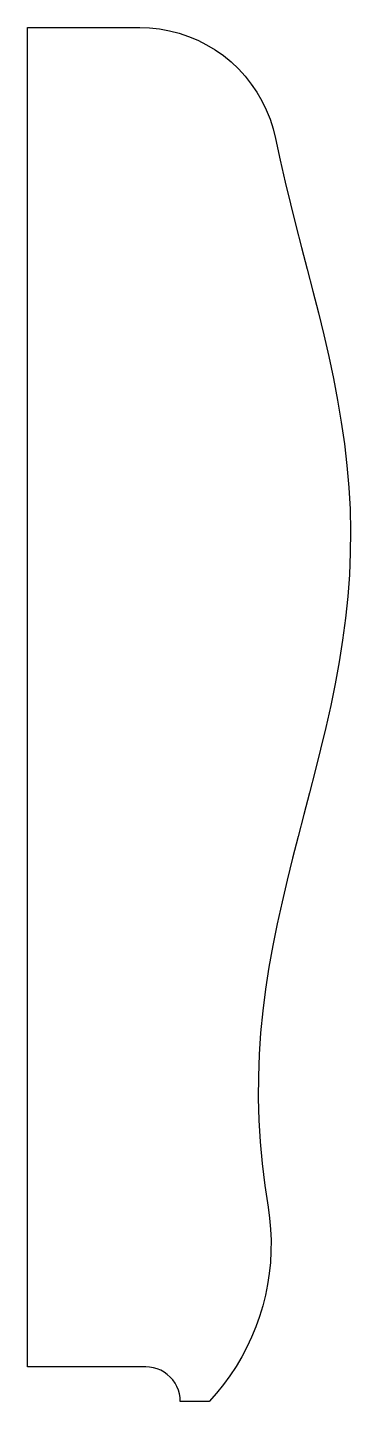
# Model space of a CAD drawing. Header units: inches. Extents: x 0 to 7, y -0.8 to 29.
import ezdxf

# ---------------------------------------------------------------- set-up
doc = ezdxf.new("R2010")
doc.units = ezdxf.units.IN

msp = doc.modelspace()

# ---------------------------------------------------------------- linework, layer by layer
msp.add_lwpolyline([(0, 0), (0, 29), (2.431, 29), (2.431, 29), (2.647, 28.992), (2.862, 28.969), (3.075, 28.93), (3.285, 28.876), (3.49, 28.807), (3.689, 28.724), (3.882, 28.626), (4.067, 28.515), (4.244, 28.39), (4.412, 28.253), (4.569, 28.105), (4.715, 27.945), (4.849, 27.776), (4.971, 27.597), (5.079, 27.41), (5.174, 27.215), (5.255, 27.015), (5.32, 26.809), (5.371, 26.598), (5.371, 26.598), (5.472, 26.126), (5.58, 25.654), (5.696, 25.181), (5.815, 24.709), (5.938, 24.237), (6.062, 23.765), (6.184, 23.292), (6.304, 22.82), (6.419, 22.348), (6.528, 21.875), (6.629, 21.403), (6.72, 20.931), (6.8, 20.458), (6.868, 19.986), (6.922, 19.514), (6.963, 19.041), (6.989, 18.569), (7, 18.097), (6.995, 17.625), (6.975, 17.152), (6.941, 16.68), (6.892, 16.208), (6.829, 15.735), (6.754, 15.263), (6.667, 14.791), (6.57, 14.318), (6.465, 13.846), (6.352, 13.374), (6.234, 12.902), (6.112, 12.429), (5.989, 11.957), (5.865, 11.485), (5.744, 11.012), (5.627, 10.54), (5.515, 10.068), (5.411, 9.595), (5.316, 9.123), (5.231, 8.651), (5.158, 8.179), (5.098, 7.706), (5.052, 7.234), (5.02, 6.762), (5.003, 6.289), (5.001, 5.817), (5.015, 5.345), (5.043, 4.872), (5.086, 4.4), (5.144, 3.928), (5.214, 3.456), (5.214, 3.456), (5.246, 3.218), (5.268, 2.98), (5.277, 2.74), (5.276, 2.501), (5.262, 2.262), (5.238, 2.024), (5.202, 1.787), (5.154, 1.552), (5.096, 1.32), (5.026, 1.091), (4.946, 0.865), (4.855, 0.644), (4.753, 0.427), (4.641, 0.215), (4.519, 0.009), (4.388, -0.191), (4.247, -0.384), (4.096, -0.571), (3.938, -0.75), (3.312, -0.75), (3.312, -0.75), (3.308, -0.666), (3.294, -0.583), (3.27, -0.502), (3.238, -0.425), (3.198, -0.351), (3.149, -0.282), (3.093, -0.22), (3.03, -0.164), (2.962, -0.115), (2.888, -0.074), (2.81, -0.042), (2.729, -0.019), (2.646, -0.005), (2.562, 0), (0, 0)], close=True)

doc.saveas('drawing.dxf')
